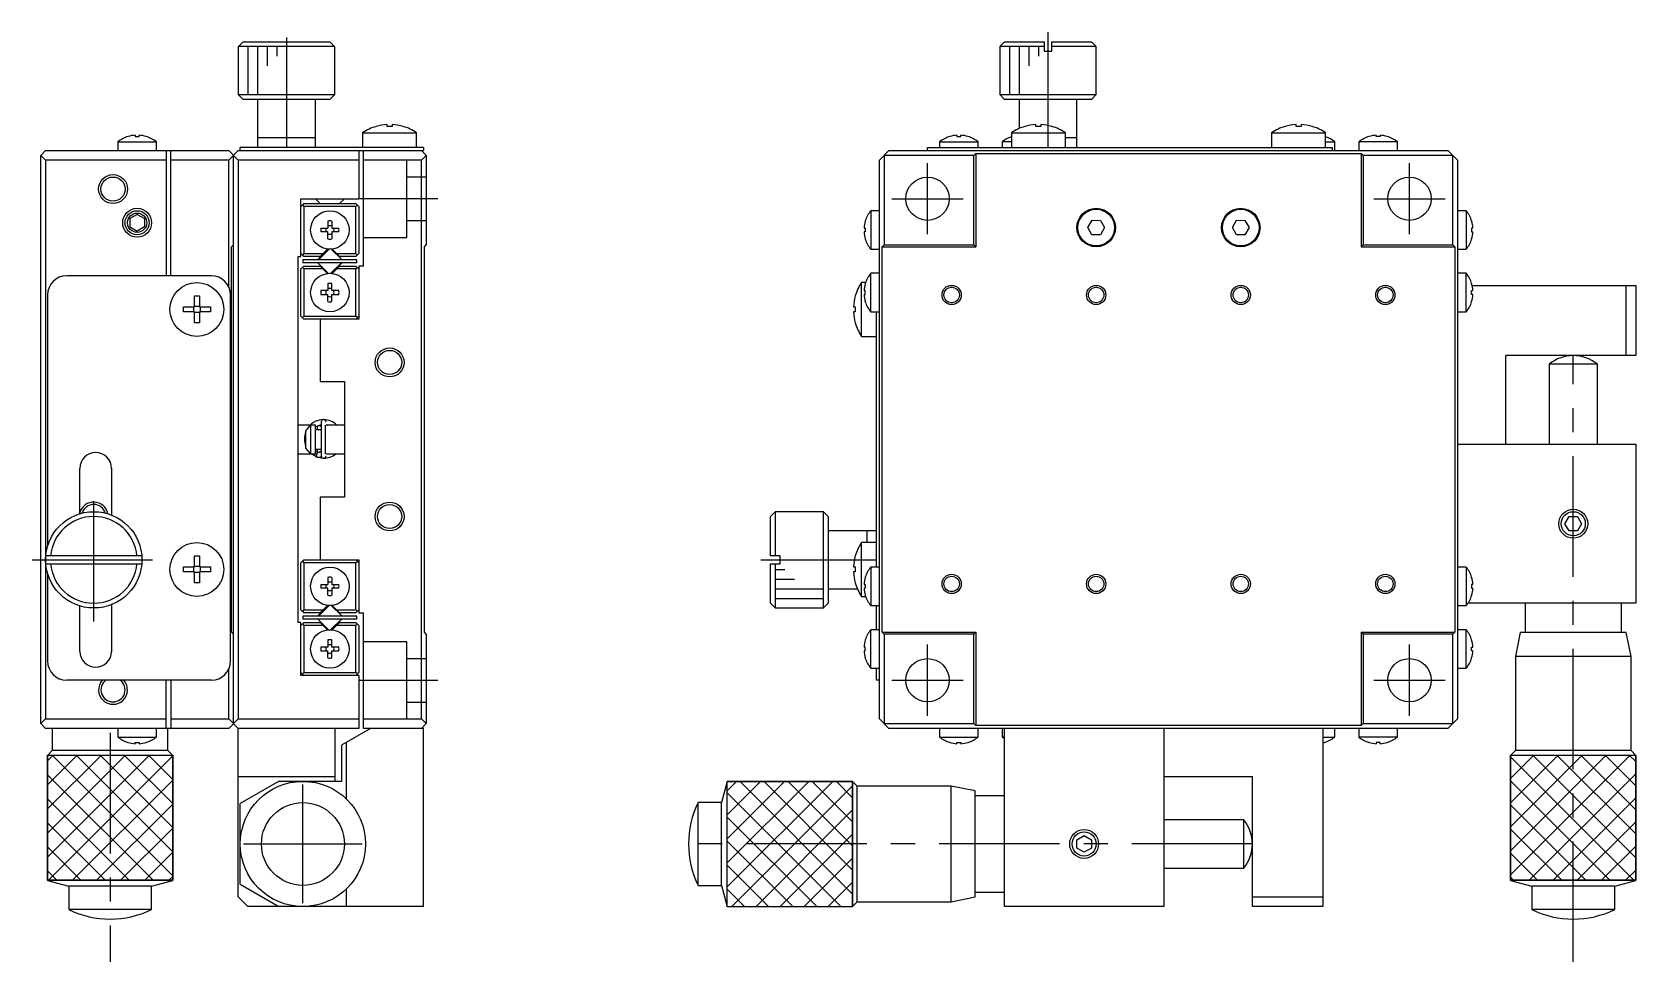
# Model space of a CAD drawing. Extents: x -22 to 381, y 14 to 269.
# Drawn here: x 214.7 to 381.1, y 108 to 204.6 of the extents above; entities that cross this region are included whole.
import ezdxf

# ---------------------------------------------------------------- set-up
doc = ezdxf.new("R2010")
doc.units = 0
doc.header["$LTSCALE"] = 10
doc.linetypes.add('CENTER', pattern=[2, 1.25, -0.25, 0.25, -0.25])
doc.linetypes.add('DASHED', pattern=[3.5, 2, -1.5])
doc.layers.get('0').update_dxf_attribs({"linetype": 'CONTINUOUS'})
doc.layers.add('CENTER', color=1, linetype='CENTER')

msp = doc.modelspace()

# ---------------------------------------------------------------- linework, layer by layer
at = {"color": 7, "linetype": 'CONTINUOUS'}
for p, q in [((236.151183, 203.092736), (236.652971, 203.592736)), ((236.151183, 202.592736), (236.151183, 203.092736)), ((246.119132, 203.092736), (236.151183, 203.092736)), ((236.652971, 203.592736), (245.617345, 203.592736)), ((245.617345, 203.592736), (246.119132, 203.092736)), ((246.119132, 203.092736), (246.119132, 202.592736)), ((315.64689, 203.592736), (315.14689, 203.092736)), ((319.74689, 203.092736), (315.14689, 203.092736)), ((315.14689, 203.092736), (315.14689, 198.092736)), ((315.64689, 203.592736), (319.74689, 203.592736)), ((319.74689, 203.592736), (319.74689, 202.592736)), ((320.54689, 203.592736), (324.64689, 203.592736)), ((320.54689, 202.592736), (320.54689, 203.592736)), ((325.14689, 203.092736), (320.54689, 203.092736)), ((325.14689, 203.092736), (324.64689, 203.592736)), ((325.14689, 198.092736), (325.14689, 203.092736)), ((236.135158, 202.592736), (236.151183, 202.592736)), ((236.135158, 202.592736), (236.135158, 198.092736)), ((246.119132, 202.592736), (246.135158, 202.592736)), ((246.135158, 198.092736), (246.135158, 202.592736)), ((319.74689, 202.592736), (320.54689, 202.592736)), ((236.135158, 198.092736), (246.135158, 198.092736)), ((236.135158, 198.092736), (236.635158, 197.592736)), ((245.635158, 197.592736), (246.135158, 198.092736)), ((315.14689, 198.092736), (315.64689, 197.592736)), ((315.14689, 198.092736), (325.14689, 198.092736)), ((324.64689, 197.592736), (325.14689, 198.092736)), ((245.635158, 197.592736), (236.635158, 197.592736)), ((238.135158, 197.592736), (238.135158, 192.592736)), ((244.135158, 192.592736), (244.135158, 197.592736)), ((324.64689, 197.592736), (315.64689, 197.592736)), ((317.14689, 197.592736), (317.14689, 194.575312)), ((323.14689, 192.592736), (323.14689, 197.592736)), ((250.436019, 194.785941), (250.43301, 194.792109)), ((251.575158, 194.785941), (251.575158, 194.979198)), ((252.095158, 194.785941), (251.575158, 194.785941)), ((252.095158, 194.979198), (252.095158, 194.785941)), ((253.237305, 194.792109), (253.234297, 194.785941)), ((317.747751, 194.785941), (317.744742, 194.792109)), ((318.88689, 194.785941), (318.88689, 194.979198)), ((319.40689, 194.785941), (318.88689, 194.785941)), ((319.40689, 194.979198), (319.40689, 194.785941)), ((320.549038, 194.792109), (320.546029, 194.785941)), ((344.747751, 194.785941), (344.744742, 194.792109)), ((345.88689, 194.785941), (345.88689, 194.979198)), ((346.40689, 194.785941), (345.88689, 194.785941)), ((346.40689, 194.979198), (346.40689, 194.785941)), ((347.549038, 194.792109), (347.546029, 194.785941)), ((223.635158, 193.190736), (227.635158, 193.190736)), ((223.635158, 193.190736), (223.635158, 192.292736)), ((224.685158, 193.748469), (224.706449, 193.748469)), ((225.435158, 193.880212), (225.435158, 193.748469)), ((225.435158, 193.748469), (225.835158, 193.748469)), ((225.835158, 193.748469), (225.835158, 193.880212)), ((226.563866, 193.748469), (226.585158, 193.748469)), ((227.635158, 192.292736), (227.635158, 193.190736)), ((244.135158, 193.592736), (238.135158, 193.592736)), ((249.035158, 194.135199), (254.635158, 194.135199)), ((249.035158, 194.135199), (249.035158, 192.592736)), ((254.635158, 192.592736), (254.635158, 194.135199)), ((308.89689, 193.190736), (308.89689, 192.592736)), ((308.89689, 193.190736), (312.89689, 193.190736)), ((309.94689, 193.748469), (309.968181, 193.748469)), ((310.69689, 193.880212), (310.69689, 193.748469)), ((310.69689, 193.748469), (311.09689, 193.748469)), ((311.09689, 193.748469), (311.09689, 193.880212)), ((311.825599, 193.748469), (311.84689, 193.748469)), ((312.89689, 192.592736), (312.89689, 193.190736)), ((316.34689, 193.190736), (315.39689, 193.190736)), ((315.39689, 193.190736), (315.39689, 192.592736)), ((316.34689, 194.135199), (321.94689, 194.135199)), ((316.34689, 194.135199), (316.34689, 192.592736)), ((321.94689, 192.592736), (321.94689, 194.135199)), ((323.14689, 193.592736), (321.94689, 193.592736)), ((343.34689, 194.135199), (348.94689, 194.135199)), ((343.34689, 194.135199), (343.34689, 192.592736)), ((348.94689, 192.592736), (348.94689, 194.135199)), ((348.94689, 193.190736), (349.89689, 193.190736)), ((349.89689, 192.292736), (349.89689, 193.190736)), ((352.39689, 193.190736), (352.39689, 192.292736)), ((356.39689, 193.190736), (352.39689, 193.190736)), ((353.468181, 193.748469), (353.44689, 193.748469)), ((354.19689, 193.748469), (354.19689, 193.880212)), ((354.59689, 193.748469), (354.19689, 193.748469)), ((354.59689, 193.880212), (354.59689, 193.748469)), ((355.34689, 193.748469), (355.325599, 193.748469)), ((356.39689, 192.292736), (356.39689, 193.190736)), ((216.135158, 192.292736), (215.635158, 191.792736)), ((215.635158, 132.792736), (215.635158, 191.792736)), ((215.635158, 191.792736), (216.135158, 191.292736)), ((216.135158, 192.292736), (235.135158, 192.292736)), ((228.635158, 192.292736), (228.635158, 179.292736)), ((229.135158, 179.292736), (229.135158, 192.292736)), ((236.135158, 192.292736), (235.135158, 191.292736)), ((235.135158, 192.292736), (236.135158, 191.292736)), ((235.635158, 132.792736), (235.635158, 191.792736)), ((236.135158, 192.292736), (255.335158, 192.292736)), ((236.335158, 192.292736), (236.335158, 192.592736)), ((255.335158, 192.592736), (236.335158, 192.592736)), ((248.635158, 192.292736), (248.635158, 187.292736)), ((249.135158, 180.292736), (249.135158, 192.292736)), ((255.135158, 192.292736), (255.635158, 191.792736)), ((255.635158, 191.792736), (255.135158, 191.292736)), ((255.335158, 192.592736), (255.335158, 192.292736)), ((255.635158, 191.792736), (255.635158, 182.492736)), ((303.64689, 192.292736), (302.64689, 191.292736)), ((312.44689, 191.792736), (303.14689, 191.792736)), ((303.14689, 191.792736), (303.14689, 182.492736)), ((303.64689, 192.292736), (361.64689, 192.292736)), ((307.64689, 192.292736), (307.64689, 192.592736)), ((307.64689, 192.592736), (349.64689, 192.592736)), ((312.44689, 191.792736), (312.64689, 191.992736)), ((312.44689, 182.492736), (312.44689, 191.792736)), ((312.64689, 191.992736), (352.64689, 191.992736)), ((312.64689, 191.992736), (312.64689, 182.292736)), ((349.64689, 192.592736), (349.64689, 192.292736)), ((352.64689, 191.992736), (352.84689, 191.792736)), ((352.64689, 191.992736), (352.64689, 182.292736)), ((352.84689, 191.792736), (352.84689, 182.492736)), ((362.14689, 191.792736), (352.84689, 191.792736)), ((362.64689, 191.292736), (361.64689, 192.292736)), ((362.14689, 182.492736), (362.14689, 191.792736)), ((228.635158, 191.292736), (216.135158, 191.292736)), ((216.135158, 191.292736), (216.135158, 133.292736)), ((235.135158, 191.292736), (229.135158, 191.292736)), ((235.135158, 178.164516), (235.135158, 191.292736)), ((236.135158, 191.292736), (236.135158, 133.292736)), ((248.635158, 191.292736), (236.135158, 191.292736)), ((255.135158, 191.292736), (249.135158, 191.292736)), ((255.135158, 133.292736), (255.135158, 191.292736)), ((302.64689, 133.292736), (302.64689, 191.292736)), ((362.64689, 191.292736), (362.64689, 133.292736)), ((242.635158, 187.292736), (248.635158, 187.292736)), ((242.635158, 181.292736), (242.635158, 187.292736)), ((242.935158, 186.792736), (242.635158, 186.492736)), ((242.785158, 186.642736), (242.935158, 186.492736)), ((242.935158, 186.792736), (248.335158, 186.792736)), ((242.935158, 186.492736), (242.935158, 181.592736)), ((248.335158, 186.492736), (242.935158, 186.492736)), ((244.135158, 187.292736), (244.635158, 186.792736)), ((246.635158, 186.792736), (247.135158, 187.292736)), ((248.635158, 186.492736), (248.335158, 186.792736)), ((248.335158, 186.492736), (248.485158, 186.642736)), ((248.335158, 181.592736), (248.335158, 186.492736)), ((248.635158, 186.492736), (248.635158, 181.592736)), ((225.635158, 185.658762), (224.885158, 185.225749)), ((224.885158, 185.225749), (224.885158, 184.359724)), ((225.635158, 185.658762), (226.385158, 185.225749)), ((226.385158, 185.225749), (226.385158, 184.359724)), ((245.435158, 184.971445), (245.435158, 184.242736)), ((245.835158, 184.971445), (245.835158, 184.242736)), ((301.191158, 184.992736), (301.191158, 184.971445)), ((302.64689, 186.042736), (301.748891, 186.042736)), ((301.748891, 186.042736), (301.748891, 182.042736)), ((324.280877, 184.297331), (324.717863, 185.045023)), ((324.717863, 185.045023), (325.583876, 185.040428)), ((325.583876, 185.040428), (326.012903, 184.288141)), ((339.280877, 184.297331), (339.717863, 185.045023)), ((339.717863, 185.045023), (340.583876, 185.040428)), ((340.583876, 185.040428), (341.012903, 184.288141)), ((363.544889, 186.042736), (362.64689, 186.042736)), ((363.544889, 186.042736), (363.544889, 182.042736)), ((364.102622, 184.992736), (364.102622, 184.971445)), ((224.885158, 184.359724), (225.635158, 183.926711)), ((226.385158, 184.359724), (225.635158, 183.926711)), ((244.706449, 184.242736), (245.435158, 184.242736)), ((245.435158, 183.842736), (244.706449, 183.842736)), ((245.435158, 183.114028), (245.435158, 183.842736)), ((245.835158, 184.242736), (246.563866, 184.242736)), ((246.563866, 183.842736), (245.835158, 183.842736)), ((245.835158, 183.842736), (245.835158, 183.114028)), ((301.059414, 184.242736), (301.191158, 184.242736)), ((301.191158, 183.842736), (301.059414, 183.842736)), ((301.191158, 184.242736), (301.191158, 183.842736)), ((301.191158, 183.114028), (301.191158, 183.092736)), ((324.709904, 183.545045), (324.280877, 184.297331)), ((325.575917, 183.540449), (324.709904, 183.545045)), ((326.012903, 184.288141), (325.575917, 183.540449)), ((339.709904, 183.545045), (339.280877, 184.297331)), ((340.575917, 183.540449), (339.709904, 183.545045)), ((341.012903, 184.288141), (340.575917, 183.540449)), ((364.234365, 184.242736), (364.102622, 184.242736)), ((364.102622, 184.242736), (364.102622, 183.842736)), ((364.102622, 183.842736), (364.234365, 183.842736)), ((364.102622, 183.114028), (364.102622, 183.092736)), ((235.435158, 182.292736), (235.635158, 182.492736)), ((235.435158, 142.292736), (235.435158, 182.292736)), ((242.635158, 181.592736), (242.935158, 181.292736)), ((242.935158, 181.592736), (242.785158, 181.442736)), ((242.935158, 181.592736), (244.932556, 181.592736)), ((245.458381, 182.030173), (244.397721, 180.969513)), ((244.441655, 180.942736), (245.529092, 182.030173)), ((244.632556, 181.292736), (245.396809, 182.05699)), ((246.872595, 180.969513), (245.811934, 182.030173)), ((245.873506, 182.05699), (246.63776, 181.292736)), ((246.33776, 181.592736), (248.335158, 181.592736)), ((248.485158, 181.442736), (248.335158, 181.592736)), ((248.335158, 181.292736), (248.635158, 181.592736)), ((255.435158, 182.292736), (255.635158, 182.492736)), ((255.435158, 142.292736), (255.435158, 182.292736)), ((301.748891, 182.042736), (302.64689, 182.042736)), ((302.94689, 182.292736), (303.14689, 182.492736)), ((302.94689, 142.292736), (302.94689, 182.292736)), ((302.94689, 182.292736), (312.64689, 182.292736)), ((303.14689, 182.492736), (312.44689, 182.492736)), ((312.64689, 182.292736), (312.44689, 182.492736)), ((352.64689, 182.292736), (352.84689, 182.492736)), ((352.64689, 182.292736), (362.34689, 182.292736)), ((352.84689, 182.492736), (362.14689, 182.492736)), ((362.14689, 182.492736), (362.34689, 182.292736)), ((362.34689, 182.292736), (362.34689, 142.292736)), ((362.64689, 182.042736), (363.544889, 182.042736)), ((242.335158, 181.292736), (242.635158, 181.292736)), ((242.335158, 143.292736), (242.335158, 181.292736)), ((242.635158, 179.992736), (242.935158, 180.292736)), ((242.635158, 175.092736), (242.635158, 179.992736)), ((242.785158, 180.142736), (242.935158, 179.992736)), ((242.835158, 180.942736), (242.835158, 180.642736)), ((248.435158, 180.942736), (242.835158, 180.942736)), ((248.435158, 180.642736), (242.835158, 180.642736)), ((244.632556, 181.292736), (242.935158, 181.292736)), ((242.935158, 180.292736), (244.632556, 180.292736)), ((242.935158, 179.992736), (242.935158, 175.092736)), ((244.932556, 179.992736), (242.935158, 179.992736)), ((244.397721, 180.61596), (245.458381, 179.5553)), ((245.396809, 179.528483), (244.632556, 180.292736)), ((246.828661, 180.642737), (245.741224, 179.5553)), ((245.811934, 179.5553), (246.872595, 180.61596)), ((246.63776, 180.292736), (245.873506, 179.528483)), ((248.335158, 179.992736), (246.33776, 179.992736)), ((248.335158, 181.292736), (246.63776, 181.292736)), ((246.63776, 180.292736), (248.335158, 180.292736)), ((248.335158, 180.292736), (248.635158, 179.992736)), ((248.335158, 179.992736), (248.485158, 180.142736)), ((248.335158, 175.092736), (248.335158, 179.992736)), ((248.435158, 180.642736), (248.435158, 180.942736)), ((248.635158, 180.292736), (248.635158, 174.792736)), ((249.135158, 180.292736), (248.635158, 180.292736)), ((233.335158, 179.292736), (218.335158, 179.292736)), ((245.435158, 178.471445), (245.435158, 177.742736)), ((245.835158, 177.742736), (245.835158, 178.471445)), ((300.804427, 172.992736), (300.804427, 178.592736)), ((301.22406, 178.592736), (300.804427, 178.592736)), ((301.191158, 178.471445), (301.191158, 178.492736)), ((302.64689, 179.542736), (301.748891, 179.542736)), ((301.748891, 175.542736), (301.748891, 179.542736)), ((363.544889, 179.542736), (362.64689, 179.542736)), ((363.544889, 175.542736), (363.544889, 179.542736)), ((364.102622, 178.471445), (364.102622, 178.492736)), ((364.151322, 178.292736), (381.14689, 178.292736)), ((380.14689, 170.992736), (380.14689, 178.292736)), ((381.14689, 178.292736), (381.14689, 170.992736)), ((216.335158, 177.292736), (216.335158, 151.192736)), ((231.575158, 177.191876), (232.095158, 177.191876)), ((231.575158, 176.052736), (231.575158, 177.191876)), ((232.095158, 177.191876), (232.095158, 176.052736)), ((235.335158, 139.292736), (235.335158, 177.292736)), ((245.435158, 177.742736), (244.706449, 177.742736)), ((244.706449, 177.342736), (245.435158, 177.342736)), ((245.435158, 176.614028), (245.435158, 177.342736)), ((246.563866, 177.742736), (245.835158, 177.742736)), ((245.835158, 176.614028), (245.835158, 177.342736)), ((245.835158, 177.342736), (246.563866, 177.342736)), ((300.147517, 177.194884), (300.153685, 177.191876)), ((301.191158, 177.742736), (301.059414, 177.742736)), ((301.059414, 177.342736), (301.191158, 177.342736)), ((301.191158, 177.342736), (301.191158, 177.742736)), ((301.191158, 176.592736), (301.191158, 176.614028)), ((364.102622, 177.742736), (364.234365, 177.742736)), ((364.102622, 177.342736), (364.102622, 177.742736)), ((364.234365, 177.342736), (364.102622, 177.342736)), ((364.102622, 176.592736), (364.102622, 176.614028)), ((230.436019, 175.532736), (230.436019, 176.052736)), ((230.436019, 176.052736), (231.575158, 176.052736)), ((231.575158, 175.532736), (230.436019, 175.532736)), ((231.505716, 175.532736), (231.505716, 176.052736)), ((231.575158, 176.122178), (232.095158, 176.122178)), ((231.575158, 174.393597), (231.575158, 175.532736)), ((232.095158, 175.463295), (231.575158, 175.463295)), ((232.095158, 176.052736), (233.234297, 176.052736)), ((232.095158, 175.532736), (232.095158, 174.393597)), ((233.234297, 175.532736), (232.095158, 175.532736)), ((232.164599, 176.052736), (232.164599, 175.532736)), ((233.234297, 176.052736), (233.234297, 175.532736)), ((242.935158, 174.792736), (242.635158, 175.092736)), ((242.935158, 175.092736), (242.785158, 174.942736)), ((242.935158, 175.092736), (248.335158, 175.092736)), ((248.635158, 174.792736), (242.935158, 174.792736)), ((244.635158, 174.792736), (244.635158, 168.292736)), ((248.485158, 174.942736), (248.335158, 175.092736)), ((248.635158, 175.092736), (248.335158, 174.792736)), ((299.960428, 176.052736), (300.153685, 176.052736)), ((300.153685, 175.532736), (299.960428, 175.532736)), ((300.153685, 176.052736), (300.153685, 175.532736)), ((301.748891, 175.542736), (302.64689, 175.542736)), ((302.34689, 149.042736), (302.34689, 175.542736)), ((362.64689, 175.542736), (363.544889, 175.542736)), ((232.095158, 174.393597), (231.575158, 174.393597)), ((300.153685, 174.393597), (300.147517, 174.390589)), ((300.804427, 172.992736), (302.34689, 172.992736)), ((367.64689, 161.792736), (367.64689, 170.992736)), ((381.14689, 170.992736), (367.64689, 170.992736)), ((377.146886, 170.115227), (372.146894, 170.115227)), ((372.146894, 170.115227), (372.146894, 161.792736)), ((377.146886, 161.792736), (377.146886, 170.115227)), ((244.635158, 168.292736), (247.135158, 168.292736)), ((247.135158, 168.292736), (247.135158, 156.292736)), ((243.600669, 163.792736), (242.335158, 163.792736)), ((243.135158, 163.209252), (243.635158, 163.73842)), ((243.135158, 161.376221), (243.135158, 163.209252)), ((244.135158, 163.792736), (243.635158, 163.792736)), ((243.635158, 163.792736), (243.635158, 160.792736)), ((244.135125, 163.588577), (244.732774, 163.829816)), ((244.135158, 160.792736), (244.135158, 163.792736)), ((244.732783, 163.292736), (244.135158, 163.292736)), ((244.254883, 164.210686), (244.195076, 164.188065)), ((244.335158, 163.292736), (244.335158, 163.703818)), ((244.391932, 163.728448), (244.403812, 163.73317)), ((244.403812, 163.73317), (244.415546, 163.737142)), ((244.415546, 163.737142), (244.427478, 163.740511)), ((244.427478, 163.740511), (244.439576, 163.743265)), ((244.439576, 163.743265), (244.451807, 163.745396)), ((244.451807, 163.745396), (244.464138, 163.746895)), ((244.464138, 163.746895), (244.476536, 163.747757)), ((244.476536, 163.747757), (244.488966, 163.747978)), ((244.488966, 163.747978), (244.501394, 163.747559)), ((244.501394, 163.747559), (244.513786, 163.746499)), ((244.513786, 163.746499), (244.526106, 163.744802)), ((244.526106, 163.744802), (244.538321, 163.742474)), ((244.538321, 163.742474), (244.550398, 163.739521)), ((244.550398, 163.739521), (244.562303, 163.735953)), ((244.562303, 163.735953), (244.574005, 163.731783)), ((244.574005, 163.731783), (244.585472, 163.727022)), ((244.585472, 163.727022), (244.596675, 163.721686)), ((244.596675, 163.721686), (244.607585, 163.715792)), ((244.607585, 163.715792), (244.618175, 163.709358)), ((244.618175, 163.709358), (244.628419, 163.702402)), ((244.628419, 163.702402), (244.638291, 163.694946)), ((244.638291, 163.694946), (244.64777, 163.687011)), ((244.64777, 163.687011), (244.656832, 163.678619)), ((244.656832, 163.678619), (244.665458, 163.669793)), ((244.665458, 163.669793), (244.673629, 163.660559)), ((244.673629, 163.660559), (244.681327, 163.650939)), ((244.681327, 163.650939), (244.688536, 163.64096)), ((244.688536, 163.64096), (244.69524, 163.630647)), ((244.69524, 163.630647), (244.701427, 163.620026)), ((244.701427, 163.620026), (244.707085, 163.609123)), ((244.707085, 163.609123), (244.712201, 163.597965)), ((244.712201, 163.597965), (244.716767, 163.586579)), ((244.716767, 163.586579), (244.720774, 163.574992)), ((244.720774, 163.574992), (244.724214, 163.563231)), ((244.724214, 163.563231), (244.727081, 163.551323)), ((244.727081, 163.551323), (244.72937, 163.539296)), ((244.72937, 163.539296), (244.731077, 163.527177)), ((244.731077, 163.527177), (244.732199, 163.514995)), ((244.732199, 163.514995), (244.732734, 163.502775)), ((244.732734, 163.502775), (244.732783, 163.497872)), ((244.732783, 164.099719), (244.732783, 160.599719)), ((245.135158, 163.792736), (245.135158, 160.792736)), ((247.135158, 163.792736), (245.232783, 163.792736)), ((245.232799, 163.829543), (245.394317, 163.793116)), ((362.64689, 161.792736), (381.14689, 161.792736)), ((381.14689, 161.792736), (381.14689, 145.292736)), ((242.335158, 160.792736), (244.135158, 160.792736)), ((243.635158, 160.847053), (243.135158, 161.376221)), ((243.729998, 160.792493), (244.19536, 160.512461)), ((244.113783, 160.549621), (244.19273, 160.51361)), ((244.391648, 160.969901), (244.134871, 161.11146)), ((244.135158, 161.292736), (244.732783, 161.292736)), ((244.186236, 160.51632), (244.273925, 160.799511)), ((244.191105, 160.527709), (244.191061, 160.521357)), ((244.191061, 160.521357), (244.191712, 160.516497)), ((244.191844, 160.535508), (244.191105, 160.527709)), ((244.191712, 160.516497), (244.193053, 160.513161)), ((244.193273, 160.544703), (244.191844, 160.535508)), ((244.193053, 160.513161), (244.195076, 160.511373)), ((244.195382, 160.555231), (244.193273, 160.544703)), ((244.195076, 160.511373), (244.227657, 160.49832)), ((244.198156, 160.56702), (244.195382, 160.555231)), ((244.201577, 160.579991), (244.198156, 160.56702)), ((244.205622, 160.594055), (244.201577, 160.579991)), ((244.210263, 160.609117), (244.205622, 160.594055)), ((244.215469, 160.625076), (244.210263, 160.609117)), ((244.221204, 160.641822), (244.215469, 160.625076)), ((244.227429, 160.659242), (244.221204, 160.641822)), ((244.234103, 160.677218), (244.227429, 160.659242)), ((244.227657, 160.49832), (244.262675, 160.48623)), ((244.24118, 160.695627), (244.234103, 160.677218)), ((244.248612, 160.714346), (244.24118, 160.695627)), ((244.256348, 160.733247), (244.248612, 160.714346)), ((244.250779, 160.489759), (244.953244, 160.351233)), ((244.264336, 160.752202), (244.256348, 160.733247)), ((244.262675, 160.48623), (244.298243, 160.475905)), ((244.272523, 160.771082), (244.264336, 160.752202)), ((244.280851, 160.789759), (244.272523, 160.771082)), ((244.273925, 160.799511), (244.38255, 160.973835)), ((244.289266, 160.808107), (244.280851, 160.789759)), ((244.297709, 160.826), (244.289266, 160.808107)), ((244.306124, 160.843318), (244.297709, 160.826)), ((244.298243, 160.475905), (244.334272, 160.46737)), ((244.314453, 160.859944), (244.306124, 160.843318)), ((244.32264, 160.875763), (244.314453, 160.859944)), ((244.330629, 160.89067), (244.32264, 160.875763)), ((244.338366, 160.904562), (244.330629, 160.89067)), ((244.334272, 160.46737), (244.370675, 160.460646)), ((244.335158, 160.995612), (244.335158, 161.292736)), ((244.345799, 160.917346), (244.338366, 160.904562)), ((244.352878, 160.928935), (244.345799, 160.917346)), ((244.359553, 160.93925), (244.352878, 160.928935)), ((244.365781, 160.948222), (244.359553, 160.93925)), ((244.371518, 160.955788), (244.365781, 160.948222)), ((244.370675, 160.460646), (244.407361, 160.455749)), ((244.376726, 160.961899), (244.371518, 160.955788)), ((244.381369, 160.966513), (244.376726, 160.961899)), ((244.385416, 160.969598), (244.381369, 160.966513)), ((244.390394, 160.971315), (244.385416, 160.969598)), ((244.39856, 160.968266), (244.391932, 160.970989)), ((244.410236, 160.96401), (244.39856, 160.968266)), ((244.407361, 160.455749), (244.444241, 160.452689)), ((244.42212, 160.960358), (244.410236, 160.96401)), ((244.434178, 160.95732), (244.42212, 160.960358)), ((244.446378, 160.954907), (244.434178, 160.95732)), ((244.444241, 160.452689), (244.481224, 160.451474)), ((244.458687, 160.953126), (244.446378, 160.954907)), ((244.471069, 160.951982), (244.458687, 160.953126)), ((244.483491, 160.951478), (244.471069, 160.951982)), ((244.481224, 160.451474), (244.518221, 160.452107)), ((244.495919, 160.951615), (244.483491, 160.951478)), ((244.508318, 160.952391), (244.495919, 160.951615)), ((244.520653, 160.953804), (244.508318, 160.952391)), ((244.518221, 160.452107), (244.555141, 160.454586)), ((244.532892, 160.955848), (244.520653, 160.953804)), ((244.545001, 160.958516), (244.532892, 160.955848)), ((244.556948, 160.961797), (244.545001, 160.958516)), ((244.555141, 160.454586), (244.591894, 160.458905)), ((244.568702, 160.965681), (244.556948, 160.961797)), ((244.580233, 160.970155), (244.568702, 160.965681)), ((244.591512, 160.975205), (244.580233, 160.970155)), ((244.602509, 160.980814), (244.591512, 160.975205)), ((244.591894, 160.458905), (244.62839, 160.465053)), ((244.6132, 160.986966), (244.602509, 160.980814)), ((244.623559, 160.993641), (244.6132, 160.986966)), ((244.63356, 161.000821), (244.623559, 160.993641)), ((244.62839, 160.465053), (244.664539, 160.473015)), ((244.643182, 161.008485), (244.63356, 161.000821)), ((244.652403, 161.016612), (244.643182, 161.008485)), ((244.661202, 161.02518), (244.652403, 161.016612)), ((244.669561, 161.034166), (244.661202, 161.02518)), ((244.664539, 160.473015), (244.700254, 160.482773)), ((244.677461, 161.043546), (244.669561, 161.034166)), ((244.684887, 161.053297), (244.677461, 161.043546)), ((244.691822, 161.063395), (244.684887, 161.053297)), ((244.698253, 161.073814), (244.691822, 161.063395)), ((244.704167, 161.084529), (244.698253, 161.073814)), ((244.700254, 160.482773), (244.735447, 160.494303)), ((244.709551, 161.095515), (244.704167, 161.084529)), ((244.714396, 161.106745), (244.709551, 161.095515)), ((244.718691, 161.118195), (244.714396, 161.106745)), ((244.722427, 161.129836), (244.718691, 161.118195)), ((244.725598, 161.141643), (244.722427, 161.129836)), ((244.728197, 161.153588), (244.725598, 161.141643)), ((244.730219, 161.165645), (244.728197, 161.153588)), ((244.731659, 161.177786), (244.730219, 161.165645)), ((244.732514, 161.189983), (244.731659, 161.177786)), ((244.732783, 161.201566), (244.732514, 161.189983)), ((244.735447, 160.494303), (244.753214, 160.500874)), ((245.232783, 160.792736), (247.135158, 160.792736)), ((219.685158, 154.57787), (219.685158, 159.292736)), ((222.985158, 159.292736), (222.985158, 154.437895)), ((244.635158, 156.292736), (244.635158, 149.792736)), ((247.135158, 156.292736), (244.635158, 156.292736)), ((291.84689, 154.792736), (291.34689, 154.292736)), ((291.84689, 154.792736), (291.84689, 150.192736)), ((296.84689, 154.792736), (291.84689, 154.792736)), ((297.34689, 154.292736), (296.84689, 154.792736)), ((296.84689, 144.792736), (296.84689, 154.792736)), ((291.34689, 150.192736), (291.34689, 154.292736)), ((297.34689, 154.292736), (297.34689, 145.292736)), ((373.780865, 153.542736), (374.213877, 154.292736)), ((374.213877, 152.792736), (373.780865, 153.542736)), ((374.213877, 154.292736), (375.079903, 154.292736)), ((375.079903, 154.292736), (375.512915, 153.542736)), ((375.512915, 153.542736), (375.079903, 152.792736)), ((302.34689, 152.792736), (297.34689, 152.792736)), ((300.804427, 145.992736), (300.804427, 151.592736)), ((302.34689, 151.592736), (300.804427, 151.592736)), ((301.34689, 152.792736), (301.34689, 151.592736)), ((375.079903, 152.792736), (374.213877, 152.792736)), ((226.119132, 150.192736), (216.151183, 150.192736)), ((231.575158, 150.191876), (232.095158, 150.191876)), ((231.575158, 149.052736), (231.575158, 150.191876)), ((232.095158, 150.191876), (232.095158, 149.052736)), ((242.635158, 149.492736), (242.935158, 149.792736)), ((242.935158, 149.792736), (248.635158, 149.792736)), ((248.635158, 149.492736), (248.335158, 149.792736)), ((248.635158, 149.792736), (248.635158, 144.292736)), ((292.34689, 150.192736), (291.34689, 150.192736)), ((292.34689, 149.392736), (292.34689, 150.192736)), ((300.147517, 150.194884), (300.153685, 150.191876)), ((216.151183, 149.392736), (226.119132, 149.392736)), ((216.335158, 148.392736), (216.335158, 139.292736)), ((230.436019, 148.532736), (230.436019, 149.052736)), ((230.436019, 149.052736), (231.575158, 149.052736)), ((231.575158, 148.532736), (230.436019, 148.532736)), ((231.505716, 148.532736), (231.505716, 149.052736)), ((231.575158, 149.122178), (232.095158, 149.122178)), ((231.575158, 147.393597), (231.575158, 148.532736)), ((232.095158, 148.463295), (231.575158, 148.463295)), ((232.095158, 149.052736), (233.234297, 149.052736)), ((232.095158, 148.532736), (232.095158, 147.393597)), ((233.234297, 148.532736), (232.095158, 148.532736)), ((232.164599, 149.052736), (232.164599, 148.532736)), ((233.234297, 149.052736), (233.234297, 148.532736)), ((242.635158, 144.592736), (242.635158, 149.492736)), ((242.785158, 149.642736), (242.935158, 149.492736)), ((242.935158, 149.492736), (242.935158, 144.592736)), ((248.335158, 149.492736), (242.935158, 149.492736)), ((248.335158, 149.492736), (248.485158, 149.642736)), ((248.335158, 144.592736), (248.335158, 149.492736)), ((291.34689, 145.292736), (291.34689, 149.392736)), ((291.34689, 149.392736), (292.34689, 149.392736)), ((291.84689, 149.392736), (291.84689, 144.792736)), ((299.960428, 149.052736), (300.153685, 149.052736)), ((300.153685, 148.532736), (299.960428, 148.532736)), ((300.153685, 149.052736), (300.153685, 148.532736)), ((302.64689, 149.042736), (301.748891, 149.042736)), ((301.748891, 149.042736), (301.748891, 145.042736)), ((363.544889, 149.042736), (362.64689, 149.042736)), ((363.544889, 149.042736), (363.544889, 145.042736)), ((232.095158, 147.393597), (231.575158, 147.393597)), ((244.706449, 147.242736), (245.435158, 147.242736)), ((245.435158, 146.842736), (244.706449, 146.842736)), ((245.435158, 147.971445), (245.435158, 147.242736)), ((245.435158, 146.114028), (245.435158, 146.842736)), ((245.835158, 147.971445), (245.835158, 147.242736)), ((245.835158, 147.242736), (246.563866, 147.242736)), ((246.563866, 146.842736), (245.835158, 146.842736)), ((245.835158, 146.842736), (245.835158, 146.114028)), ((297.34689, 146.792736), (300.364314, 146.792736)), ((300.153685, 147.393597), (300.147517, 147.390589)), ((301.059414, 147.242736), (301.191158, 147.242736)), ((301.191158, 146.842736), (301.059414, 146.842736)), ((301.191158, 147.992736), (301.191158, 147.971445)), ((301.191158, 147.242736), (301.191158, 146.842736)), ((364.102622, 147.992736), (364.102622, 147.971445)), ((364.234365, 147.242736), (364.102622, 147.242736)), ((364.102622, 147.242736), (364.102622, 146.842736)), ((364.102622, 146.842736), (364.234365, 146.842736)), ((219.685158, 140.292736), (219.685158, 145.007603)), ((222.985158, 145.147578), (222.985158, 140.292736)), ((245.458381, 145.030173), (244.397721, 143.969513)), ((244.441654, 143.942737), (245.529092, 145.030173)), ((244.632556, 144.292736), (245.396809, 145.05699)), ((246.872595, 143.969513), (245.811934, 145.030173)), ((245.873506, 145.05699), (246.63776, 144.292736)), ((291.34689, 145.292736), (291.84689, 144.792736)), ((291.84689, 144.792736), (296.84689, 144.792736)), ((296.84689, 144.792736), (297.34689, 145.292736)), ((300.804427, 145.992736), (301.22406, 145.992736)), ((301.191158, 146.114028), (301.191158, 146.092736)), ((301.748891, 145.042736), (302.64689, 145.042736)), ((302.34689, 142.542736), (302.34689, 145.042736)), ((362.64689, 145.042736), (363.544889, 145.042736)), ((381.14689, 145.292736), (363.725976, 145.292736)), ((364.102622, 146.114028), (364.102622, 146.092736)), ((369.64689, 145.292736), (369.64689, 142.242736)), ((379.64689, 142.242736), (379.64689, 145.292736)), ((242.635158, 143.292736), (242.335158, 143.292736)), ((242.935158, 144.292736), (242.635158, 144.592736)), ((242.635158, 137.792736), (242.635158, 143.292736)), ((242.935158, 143.292736), (242.635158, 142.992736)), ((242.935158, 144.592736), (242.785158, 144.442736)), ((242.785158, 143.142736), (242.935158, 142.992736)), ((248.435158, 143.942736), (242.835158, 143.942736)), ((242.835158, 143.942736), (242.835158, 143.642736)), ((248.435158, 143.642736), (242.835158, 143.642736)), ((242.935158, 144.592736), (244.932556, 144.592736)), ((244.632556, 144.292736), (242.935158, 144.292736)), ((242.935158, 143.292736), (244.632556, 143.292736)), ((244.397721, 143.61596), (245.458381, 142.5553)), ((245.396809, 142.528483), (244.632556, 143.292736)), ((246.828661, 143.642736), (245.741224, 142.5553)), ((245.811934, 142.5553), (246.872595, 143.61596)), ((246.63776, 143.292736), (245.873506, 142.528483)), ((246.33776, 144.592736), (248.335158, 144.592736)), ((248.335158, 144.292736), (246.63776, 144.292736)), ((246.63776, 143.292736), (248.335158, 143.292736)), ((248.485158, 144.442736), (248.335158, 144.592736)), ((248.335158, 144.292736), (248.635158, 144.592736)), ((248.335158, 143.292736), (248.635158, 142.992736)), ((248.335158, 142.992736), (248.485158, 143.142736)), ((248.435158, 143.642736), (248.435158, 143.942736)), ((248.635158, 144.292736), (249.135158, 144.292736)), ((249.135158, 132.292736), (249.135158, 144.292736)), ((235.635158, 142.092736), (235.435158, 142.292736)), ((242.935158, 142.992736), (242.935158, 138.092736)), ((244.932556, 142.992736), (242.935158, 142.992736)), ((245.435158, 141.471445), (245.435158, 140.742736)), ((245.835158, 140.742736), (245.835158, 141.471445)), ((248.335158, 142.992736), (246.33776, 142.992736)), ((248.335158, 138.092736), (248.335158, 142.992736)), ((248.635158, 142.992736), (248.635158, 138.092736)), ((255.635158, 142.092736), (255.435158, 142.292736)), ((255.635158, 142.092736), (255.635158, 132.792736)), ((301.191158, 141.471445), (301.191158, 141.492736)), ((302.64689, 142.542736), (301.748891, 142.542736)), ((301.748891, 138.542736), (301.748891, 142.542736)), ((303.14689, 142.092736), (302.94689, 142.292736)), ((302.94689, 142.292736), (312.64689, 142.292736)), ((303.14689, 142.092736), (303.14689, 132.792736)), ((312.44689, 142.092736), (303.14689, 142.092736)), ((312.44689, 142.092736), (312.64689, 142.292736)), ((312.44689, 132.792736), (312.44689, 142.092736)), ((312.64689, 142.292736), (312.64689, 132.592736)), ((352.64689, 142.292736), (362.34689, 142.292736)), ((352.64689, 142.292736), (352.64689, 132.592736)), ((352.84689, 142.092736), (352.64689, 142.292736)), ((362.14689, 142.092736), (352.84689, 142.092736)), ((352.84689, 142.092736), (352.84689, 132.792736)), ((362.34689, 142.292736), (362.14689, 142.092736)), ((362.14689, 132.792736), (362.14689, 142.092736)), ((363.544889, 142.542736), (362.64689, 142.542736)), ((363.544889, 138.542736), (363.544889, 142.542736)), ((364.102622, 141.471445), (364.102622, 141.492736)), ((369.146893, 142.242736), (368.646894, 139.742737)), ((380.146887, 142.242736), (369.146893, 142.242736)), ((380.646886, 139.742737), (380.146887, 142.242736)), ((245.435158, 140.742736), (244.706449, 140.742736)), ((244.706449, 140.342736), (245.435158, 140.342736)), ((245.435158, 139.614028), (245.435158, 140.342736)), ((246.563866, 140.742736), (245.835158, 140.742736)), ((245.835158, 139.614028), (245.835158, 140.342736)), ((245.835158, 140.342736), (246.563866, 140.342736)), ((301.191158, 140.742736), (301.059414, 140.742736)), ((301.059414, 140.342736), (301.191158, 140.342736)), ((301.191158, 140.342736), (301.191158, 140.742736)), ((364.102622, 140.742736), (364.234365, 140.742736)), ((364.102622, 140.342736), (364.102622, 140.742736)), ((364.234365, 140.342736), (364.102622, 140.342736)), ((235.135158, 133.292736), (235.135158, 138.420957)), ((301.191158, 139.592736), (301.191158, 139.614028)), ((301.748891, 138.542736), (302.64689, 138.542736)), ((302.34689, 137.292736), (302.34689, 138.542736)), ((362.64689, 138.542736), (363.544889, 138.542736)), ((364.102622, 139.592736), (364.102622, 139.614028)), ((380.646886, 139.742737), (368.646894, 139.742737)), ((368.646894, 139.742737), (368.646894, 129.992732)), ((380.646886, 129.992732), (380.646886, 139.742737)), ((233.335158, 137.292736), (218.335158, 137.292736)), ((228.635158, 132.292736), (228.635158, 137.292736)), ((229.135158, 137.292736), (229.135158, 132.292736)), ((242.635158, 138.092736), (242.935158, 137.792736)), ((248.635158, 137.792736), (242.635158, 137.792736)), ((242.935158, 138.092736), (242.785158, 137.942736)), ((242.935158, 138.092736), (248.335158, 138.092736)), ((248.485158, 137.942736), (248.335158, 138.092736)), ((248.335158, 137.792736), (248.635158, 138.092736)), ((248.635158, 137.792736), (248.635158, 132.292736)), ((302.64689, 137.292736), (302.34689, 137.292736)), ((216.135158, 133.292736), (215.635158, 132.792736)), ((216.135158, 133.292736), (228.635158, 133.292736)), ((229.135158, 133.292736), (235.135158, 133.292736)), ((235.135158, 133.292736), (236.135158, 132.292736)), ((236.135158, 133.292736), (235.135158, 132.292736)), ((236.135158, 133.292736), (248.635158, 133.292736)), ((249.135158, 133.292736), (255.135158, 133.292736)), ((255.135158, 133.292736), (255.635158, 132.792736)), ((302.64689, 133.292736), (303.64689, 132.292736)), ((361.64689, 132.292736), (362.64689, 133.292736)), ((215.635158, 132.792736), (216.135158, 132.292736)), ((235.135158, 132.292736), (216.135158, 132.292736)), ((216.835162, 132.292736), (216.835162, 129.992732)), ((223.635158, 132.292736), (223.635158, 131.394737)), ((227.635158, 131.394737), (227.635158, 132.292736)), ((228.835154, 129.992732), (228.835154, 132.292736)), ((248.635158, 132.292736), (236.135158, 132.292736)), ((236.135158, 114.792736), (236.135158, 132.292736)), ((246.135158, 132.292736), (246.135158, 126.792736)), ((249.835158, 132.292736), (246.835158, 130.560686)), ((255.335158, 132.292736), (249.135158, 132.292736)), ((255.635158, 132.792736), (255.135158, 132.292736)), ((255.335158, 113.792736), (255.335158, 132.292736)), ((303.14689, 132.792736), (312.44689, 132.792736)), ((361.64689, 132.292736), (303.64689, 132.292736)), ((308.89689, 132.292736), (308.89689, 131.394737)), ((312.64689, 132.592736), (312.44689, 132.792736)), ((352.64689, 132.592736), (312.64689, 132.592736)), ((312.89689, 131.394737), (312.89689, 132.292736)), ((315.39689, 132.292736), (315.39689, 131.394737)), ((315.64689, 113.792736), (315.64689, 132.292736)), ((332.14689, 132.292736), (332.14689, 113.792736)), ((348.64689, 132.292736), (348.64689, 113.792736)), ((349.89689, 131.394737), (349.89689, 132.292736)), ((352.39689, 132.292736), (352.39689, 131.394737)), ((352.84689, 132.792736), (352.64689, 132.592736)), ((352.84689, 132.792736), (362.14689, 132.792736)), ((356.39689, 131.394737), (356.39689, 132.292736)), ((216.835162, 129.992732), (216.335159, 129.49273)), ((228.835154, 129.992732), (216.835162, 129.992732)), ((223.635158, 131.394737), (227.635158, 131.394737)), ((224.685158, 130.837004), (224.706449, 130.837004)), ((225.435158, 130.837004), (225.835158, 130.837004)), ((225.435158, 130.705261), (225.435158, 130.837004)), ((225.835158, 130.837004), (225.835158, 130.705261)), ((226.563866, 130.837004), (226.585158, 130.837004)), ((229.335157, 129.49273), (228.835154, 129.992732)), ((246.835158, 130.560686), (246.835158, 126.792736)), ((247.335158, 130.849361), (247.335158, 124.983152)), ((308.89689, 131.394737), (312.89689, 131.394737)), ((309.94689, 130.837004), (309.968181, 130.837004)), ((310.69689, 130.837004), (311.09689, 130.837004)), ((310.69689, 130.705261), (310.69689, 130.837004)), ((311.09689, 130.837004), (311.09689, 130.705261)), ((311.825599, 130.837004), (311.84689, 130.837004)), ((315.64689, 131.394737), (315.39689, 131.394737)), ((348.64689, 131.394737), (349.89689, 131.394737)), ((348.825599, 130.837004), (348.84689, 130.837004)), ((356.39689, 131.394737), (352.39689, 131.394737)), ((353.468181, 130.837004), (353.44689, 130.837004)), ((354.59689, 130.837004), (354.19689, 130.837004)), ((354.19689, 130.837004), (354.19689, 130.705261)), ((354.59689, 130.705261), (354.59689, 130.837004)), ((355.34689, 130.837004), (355.325599, 130.837004)), ((368.646894, 129.992732), (368.146891, 129.49273)), ((380.646886, 129.992732), (368.646894, 129.992732)), ((381.146889, 129.49273), (380.646886, 129.992732)), ((229.335157, 129.49273), (216.335159, 129.49273)), ((216.335159, 129.49273), (216.335159, 116.492729)), ((229.335157, 116.492729), (229.335157, 129.49273)), ((381.146889, 129.49273), (368.146891, 129.49273)), ((368.146891, 129.49273), (368.146891, 116.492729)), ((381.146889, 116.492729), (381.146889, 129.49273)), ((236.135158, 127.292736), (246.135158, 127.292736)), ((240.308878, 126.792736), (236.335158, 124.498508)), ((246.835158, 126.792736), (240.308878, 126.792736)), ((286.846883, 126.792735), (286.257395, 124.592736)), ((286.846883, 113.792737), (286.846883, 126.792735)), ((299.846884, 126.792735), (286.846883, 126.792735)), ((299.846884, 113.792737), (299.846884, 126.792735)), ((300.346886, 126.292732), (299.846884, 126.792735)), ((332.14689, 127.292736), (341.34689, 127.292736)), ((341.34689, 113.792736), (341.34689, 127.292736)), ((300.346886, 114.29274), (300.346886, 126.292732)), ((310.096891, 126.292732), (300.346886, 126.292732)), ((310.096891, 114.29274), (310.096891, 126.292732)), ((312.59689, 125.792733), (310.096891, 126.292732)), ((312.59689, 114.792739), (312.59689, 125.792733)), ((315.64689, 125.292736), (312.59689, 125.292736)), ((236.335158, 116.102137), (236.335158, 124.498508)), ((283.846884, 115.992736), (283.846884, 124.592736)), ((286.257395, 124.592736), (283.846884, 124.592736)), ((286.257395, 115.992736), (286.257395, 124.592736)), ((340.469381, 122.792732), (332.14689, 122.792732)), ((340.469381, 117.79274), (340.469381, 122.792732)), ((323.14689, 120.725749), (323.89689, 121.158762)), ((323.14689, 119.859724), (323.14689, 120.725749)), ((323.89689, 119.426711), (323.14689, 119.859724)), ((323.89689, 121.158762), (324.64689, 120.725749)), ((324.64689, 119.859724), (323.89689, 119.426711)), ((324.64689, 120.725749), (324.64689, 119.859724)), ((229.335157, 116.492729), (216.335159, 116.492729)), ((216.335159, 116.492729), (218.535158, 115.903241)), ((227.135158, 115.903241), (229.335157, 116.492729)), ((332.14689, 117.79274), (340.469381, 117.79274)), ((381.146889, 116.492729), (368.146891, 116.492729)), ((368.146891, 116.492729), (370.34689, 115.903241)), ((378.94689, 115.903241), (381.146889, 116.492729)), ((227.135158, 115.903241), (218.535158, 115.903241)), ((218.535158, 115.903241), (218.535158, 113.49273)), ((227.135158, 113.49273), (227.135158, 115.903241)), ((236.335158, 116.102137), (240.335158, 113.792736)), ((247.335158, 115.602321), (247.335158, 113.792736)), ((283.846884, 115.992736), (286.257395, 115.992736)), ((286.257395, 115.992736), (286.846883, 113.792737)), ((312.59689, 115.292736), (315.64689, 115.292736)), ((378.94689, 115.903241), (370.34689, 115.903241)), ((370.34689, 115.903241), (370.34689, 113.49273)), ((378.94689, 113.49273), (378.94689, 115.903241)), ((227.135158, 113.49273), (218.535158, 113.49273)), ((236.135158, 114.792736), (237.135158, 113.792736)), ((255.335158, 113.792736), (237.135158, 113.792736)), ((286.846883, 113.792737), (299.846884, 113.792737)), ((299.846884, 113.792737), (300.346886, 114.29274)), ((300.346886, 114.29274), (310.096891, 114.29274)), ((310.096891, 114.29274), (312.59689, 114.792739)), ((332.14689, 113.792736), (315.64689, 113.792736)), ((341.34689, 114.792736), (348.64689, 114.792736)), ((348.64689, 113.792736), (341.34689, 113.792736)), ((378.94689, 113.49273), (370.34689, 113.49273))]:
    msp.add_line(p, q, dxfattribs=at)
at = {"color": 3, "linetype": 'CONTINUOUS'}
for p, q in [((237.135158, 203.092736), (237.135158, 198.092736)), ((238.135158, 203.092736), (238.135158, 198.092736)), ((239.135158, 203.092736), (239.135158, 201.092736)), ((240.135158, 203.092736), (240.135158, 202.092736)), ((316.14689, 203.092736), (316.14689, 198.092736)), ((317.14689, 203.092736), (317.14689, 198.092736)), ((318.14689, 203.092736), (318.14689, 201.092736)), ((319.14689, 203.092736), (319.14689, 202.092736)), ((291.84689, 148.792736), (292.84689, 148.792736)), ((291.84689, 147.792736), (293.84689, 147.792736)), ((291.84689, 146.792736), (296.84689, 146.792736)), ((291.84689, 145.792736), (296.84689, 145.792736)), ((216.335159, 128.927583), (216.925306, 129.51773)), ((216.335159, 126.427583), (219.425306, 129.51773)), ((216.335159, 123.927583), (221.925306, 129.51773)), ((216.335159, 121.427583), (224.425306, 129.51773)), ((216.335159, 118.927583), (226.925306, 129.51773)), ((216.335159, 116.517729), (216.335159, 129.51773)), ((216.335159, 129.51773), (229.335157, 129.51773)), ((216.425305, 116.517729), (229.335157, 129.427581)), ((216.804379, 129.51773), (229.335157, 116.986953)), ((219.304379, 129.51773), (229.335157, 119.486953)), ((221.804379, 129.51773), (229.335157, 121.986953)), ((224.304379, 129.51773), (229.335157, 124.486953)), ((226.804379, 129.51773), (229.335157, 126.986953)), ((229.304379, 129.51773), (229.335157, 129.486953)), ((229.335157, 129.51773), (229.335157, 116.517729)), ((368.121891, 127.076044), (370.563577, 129.51773)), ((368.121891, 124.576044), (373.063577, 129.51773)), ((368.121891, 122.076044), (375.563577, 129.51773)), ((368.121891, 119.576044), (378.063577, 129.51773)), ((368.121891, 117.076044), (380.563577, 129.51773)), ((368.121891, 116.517729), (368.121891, 129.51773)), ((368.121891, 129.51773), (381.121889, 129.51773)), ((368.121891, 129.33849), (380.942651, 116.517729)), ((370.44265, 129.51773), (381.121889, 118.838492)), ((372.94265, 129.51773), (381.121889, 121.338492)), ((375.44265, 129.51773), (381.121889, 123.838492)), ((377.94265, 129.51773), (381.121889, 126.338492)), ((380.44265, 129.51773), (381.121889, 128.838492)), ((381.121889, 129.51773), (381.121889, 116.517729)), ((216.335159, 127.486951), (227.30438, 116.517729)), ((218.925305, 116.517729), (229.335157, 126.927581)), ((286.871883, 125.826036), (287.813582, 126.767735)), ((286.871883, 123.326036), (290.313582, 126.767735)), ((286.871883, 120.826036), (292.813582, 126.767735)), ((286.871883, 118.326036), (295.313582, 126.767735)), ((286.871883, 115.826036), (297.813582, 126.767735)), ((286.871883, 126.767735), (299.871884, 126.767735)), ((286.871883, 113.767737), (286.871883, 126.767735)), ((288.192645, 126.767735), (299.871884, 115.088497)), ((290.692645, 126.767735), (299.871884, 117.588497)), ((293.192645, 126.767735), (299.871884, 120.088497)), ((295.692645, 126.767735), (299.871884, 122.588497)), ((298.192645, 126.767735), (299.871884, 125.088497)), ((299.871884, 126.767735), (299.871884, 113.767737)), ((368.121891, 126.83849), (378.442651, 116.517729)), ((370.063576, 116.517729), (381.121889, 127.576042)), ((216.335159, 124.986951), (224.80438, 116.517729)), ((286.871883, 125.588498), (298.692643, 113.767737)), ((287.313584, 113.767737), (299.871884, 126.326037)), ((372.563576, 116.517729), (381.121889, 125.076042)), ((221.425305, 116.517729), (229.335157, 124.427581)), ((289.813584, 113.767737), (299.871884, 123.826037)), ((368.121891, 124.33849), (375.942651, 116.517729)), ((216.335159, 122.486951), (222.30438, 116.517729)), ((223.925305, 116.517729), (229.335157, 121.927581)), ((286.871883, 123.088498), (296.192643, 113.767737)), ((368.121891, 121.83849), (373.442651, 116.517729)), ((375.063576, 116.517729), (381.121889, 122.576042)), ((216.335159, 119.986951), (219.80438, 116.517729)), ((286.871883, 120.588498), (293.692643, 113.767737)), ((292.313584, 113.767737), (299.871884, 121.326037)), ((377.563576, 116.517729), (381.121889, 120.076042)), ((226.425305, 116.517729), (229.335157, 119.427581)), ((294.813584, 113.767737), (299.871884, 118.826037)), ((368.121891, 119.33849), (370.942651, 116.517729)), ((216.335159, 117.486951), (217.30438, 116.517729)), ((229.335157, 116.517729), (216.335159, 116.517729)), ((228.925305, 116.517729), (229.335157, 116.927581)), ((286.871883, 118.088498), (291.192643, 113.767737)), ((368.121891, 116.83849), (368.442651, 116.517729)), ((381.121889, 116.517729), (368.121891, 116.517729)), ((380.063576, 116.517729), (381.121889, 117.576042)), ((286.871883, 115.588498), (288.692643, 113.767737)), ((297.313584, 113.767737), (299.871884, 116.326037)), ((299.871884, 113.767737), (286.871883, 113.767737)), ((299.813584, 113.767737), (299.871884, 113.826037))]:
    msp.add_line(p, q, dxfattribs=at)
at = {"color": 3, "linetype": 'DASHED'}
for p, q in [((253.635158, 183.267736), (253.635158, 191.267736)), ((255.635158, 189.517736), (253.635158, 189.517736)), ((253.635158, 185.017736), (255.635158, 185.017736)), ((249.135158, 183.267736), (253.635158, 183.267736)), ((253.635158, 141.267736), (249.135158, 141.267736)), ((253.635158, 133.267736), (253.635158, 141.267736)), ((255.635158, 139.517736), (253.635158, 139.517736)), ((253.635158, 135.017736), (255.635158, 135.017736))]:
    msp.add_line(p, q, dxfattribs=at)
at = {"color": 3, "linetype": 'CONTINUOUS'}
for centre, radius in [((223.135158, 188.292736), 1.5), ((225.635158, 184.792736), 1.5), ((310.14689, 177.292736), 1), ((325.14689, 177.292736), 1), ((340.14689, 177.292736), 1), ((355.14689, 177.292736), 1), ((251.835158, 170.292736), 1.5), ((251.835158, 154.292736), 1.5), ((374.64689, 153.542736), 1.5), ((310.14689, 147.292736), 1), ((325.14689, 147.292736), 1), ((340.14689, 147.292736), 1), ((355.14689, 147.292736), 1), ((323.89689, 120.292736), 1.5)]:
    msp.add_circle(centre, radius, dxfattribs=at)
at = {"color": 7, "linetype": 'CONTINUOUS'}
for centre, radius in [((223.135158, 188.292736), 1.25), ((307.64689, 187.292736), 2.25), ((357.64689, 187.292736), 2.25), ((225.635158, 184.792736), 1.25), ((225.635158, 184.792736), 1), ((245.635158, 184.042736), 2), ((325.14689, 184.292736), 2), ((325.14689, 184.292736), 1.9), ((340.14689, 184.292736), 2), ((340.14689, 184.292736), 1.9), ((231.835158, 175.792736), 2.8), ((245.635158, 177.542736), 2), ((310.14689, 177.292736), 0.8), ((325.14689, 177.292736), 0.8), ((340.14689, 177.292736), 0.8), ((355.14689, 177.292736), 0.8), ((251.835158, 170.292736), 1.25), ((221.135158, 149.792736), 5), ((251.835158, 154.292736), 1.25), ((374.64689, 153.542736), 1.25), ((231.835158, 148.792736), 2.8), ((245.635158, 147.042736), 2), ((310.14689, 147.292736), 0.8), ((325.14689, 147.292736), 0.8), ((340.14689, 147.292736), 0.8), ((355.14689, 147.292736), 0.8), ((245.635158, 140.542736), 2), ((307.64689, 137.292736), 2.25), ((357.64689, 137.292736), 2.25), ((242.835158, 120.292736), 6.499999), ((242.835158, 120.292736), 4.3), ((323.89689, 120.292736), 1.25)]:
    msp.add_circle(centre, radius, dxfattribs=at)
for centre, radius, start, end in [((251.835158, 189.992736), 5, 106.285843, 124.055798), ((251.835158, 189.992736), 4.993235, 92.984767, 106.272555), ((251.835158, 189.992736), 4.993235, 73.727445, 87.015233), ((251.835158, 189.992736), 5, 55.944202, 73.714157), ((319.14689, 189.992736), 5, 106.285843, 124.055798), ((319.14689, 189.992736), 4.993235, 92.984767, 106.272555), ((319.14689, 189.992736), 4.993235, 73.727445, 87.015233), ((319.14689, 189.992736), 5, 55.944202, 73.714157), ((346.14689, 189.992736), 5, 106.285843, 124.055798), ((346.14689, 189.992736), 4.993235, 92.984767, 106.272555), ((346.14689, 189.992736), 4.993235, 73.727445, 87.015233), ((346.14689, 189.992736), 5, 55.944202, 73.714157), ((225.635158, 190.692736), 3.2, 107.270005, 128.682187), ((225.635158, 190.692736), 3.193744, 93.59035, 106.905258), ((225.635158, 190.692736), 3.193744, 73.094742, 86.40965), ((225.635158, 190.692736), 3.2, 51.317813, 72.729995), ((310.89689, 190.692736), 3.2, 107.270005, 128.682187), ((310.89689, 190.692736), 3.193744, 93.59035, 106.905258), ((310.89689, 190.692736), 3.193744, 73.094742, 86.40965), ((310.89689, 190.692736), 3.2, 51.317813, 72.729995), ((317.39689, 190.692736), 3.2, 109.15501, 128.682187), ((347.89689, 190.692736), 3.2, 51.317813, 70.84499), ((354.39689, 190.692736), 3.2, 107.270005, 128.682187), ((354.39689, 190.692736), 3.193744, 93.59035, 106.905258), ((354.39689, 190.692736), 3.193744, 73.094742, 86.40965), ((354.39689, 190.692736), 3.2, 51.317813, 72.729995), ((245.635158, 184.042736), 0.95, 77.846803, 102.153197), ((304.24689, 184.042736), 3.193744, 163.094742, 176.40965), ((304.24689, 184.042736), 3.2, 141.317813, 162.729995), ((361.04689, 184.042736), 3.2, 17.270005, 38.682187), ((361.04689, 184.042736), 3.193744, 3.59035, 16.905258), ((245.635158, 184.042736), 0.95, 167.846803, 192.153197), ((245.635158, 184.042736), 0.435085, 152.633517, 207.366483), ((245.635158, 184.042736), 0.435085, 62.633517, 117.366483), ((245.635158, 184.042736), 0.435085, 242.633517, 297.366483), ((245.635158, 184.042736), 0.95, 257.846803, 282.153197), ((245.635158, 184.042736), 0.435085, 332.633517, 27.366483), ((245.635158, 184.042736), 0.95, 347.846803, 12.153197), ((304.24689, 184.042736), 3.193744, 183.59035, 196.905258), ((304.24689, 184.042736), 3.2, 197.270005, 218.682187), ((361.04689, 184.042736), 3.2, 321.317813, 342.729995), ((361.04689, 184.042736), 3.193744, 343.094742, 356.40965), ((245.599802, 181.888752), 0.2, 126.858028, 135), ((245.670513, 181.888752), 0.2, 128.738756, 135), ((245.670513, 181.888752), 0.2, 45, 53.141972), ((244.539142, 180.828092), 0.2, 135, 145.024696), ((244.539142, 180.757381), 0.2, 214.975304, 225), ((246.731173, 180.828092), 0.2, 34.975304, 45), ((246.731173, 180.757381), 0.2, 315, 325.024696), ((218.335158, 177.292736), 2, 90, 180), ((233.335158, 177.292736), 2, 0, 90), ((245.635158, 177.542736), 0.95, 77.846803, 102.153197), ((245.599802, 179.696721), 0.2, 225, 233.141972), ((245.599802, 179.696721), 0.2, 308.738756, 315), ((245.670513, 179.696721), 0.2, 306.858028, 315), ((304.94689, 175.792736), 5, 145.944202, 163.714157), ((304.24689, 177.542736), 3.193744, 163.094742, 176.40965), ((304.24689, 177.542736), 3.2, 141.317813, 162.729995), ((361.04689, 177.542736), 3.2, 17.270005, 38.682187), ((361.04689, 177.542736), 3.193744, 3.59035, 16.905258), ((245.635158, 177.542736), 0.95, 167.846803, 192.153197), ((245.635158, 177.542736), 0.435085, 152.633517, 207.366483), ((245.635158, 177.542736), 0.435085, 62.633517, 117.366483), ((245.635158, 177.542736), 0.435085, 242.633517, 297.366483), ((245.635158, 177.542736), 0.95, 257.846803, 282.153197), ((245.635158, 177.542736), 0.435085, 332.633517, 27.366483), ((245.635158, 177.542736), 0.95, 347.846803, 12.153197), ((304.94689, 175.792736), 4.993235, 163.727445, 177.015233), ((304.24689, 177.542736), 3.193744, 183.59035, 196.905258), ((304.24689, 177.542736), 3.2, 197.270005, 218.682187), ((361.04689, 177.542736), 3.2, 321.317813, 342.729995), ((361.04689, 177.542736), 3.193744, 343.094742, 356.40965), ((304.94689, 175.792736), 4.993235, 182.984767, 196.272555), ((304.94689, 175.792736), 5, 196.285843, 214.055798), ((374.646889, 166.992732), 3.999997, 51.317804, 128.682182), ((244.982315, 162.350401), 1.998184, 157.581459, 202.379176), ((244.98264, 162.349961), 1.998501, 90.884377, 151.288323), ((244.982783, 164.099719), 0.25, 0, 180), ((244.984092, 162.353397), 1.994977, 46.191727, 89.234905), ((221.335158, 159.292736), 1.65, 0, 180), ((244.982783, 160.599719), 0.25, 180, 0), ((244.980714, 162.355652), 2.00474, 270.907419, 308.75704), ((221.135158, 154.292736), 1.25, 16.45925, 163.54075), ((221.135158, 149.792736), 4.5, 5.099689, 174.900311), ((304.94689, 148.792736), 5, 145.944202, 163.714157), ((304.94689, 148.792736), 4.993235, 163.727445, 177.015233), ((221.135158, 149.792736), 4.5, 185.099689, 354.900311), ((304.94689, 148.792736), 4.993235, 182.984767, 196.272555), ((304.24689, 147.042736), 3.2, 141.317813, 162.729995), ((361.04689, 147.042736), 3.2, 17.270005, 38.682187), ((245.635158, 147.042736), 0.95, 167.846803, 192.153197), ((245.635158, 147.042736), 0.435085, 152.633517, 207.366483), ((245.635158, 147.042736), 0.95, 77.846803, 102.153197), ((245.635158, 147.042736), 0.435085, 62.633517, 117.366483), ((245.635158, 147.042736), 0.435085, 242.633517, 297.366483), ((245.635158, 147.042736), 0.435085, 332.633517, 27.366483), ((245.635158, 147.042736), 0.95, 347.846803, 12.153197), ((304.94689, 148.792736), 5, 196.285843, 214.055798), ((304.24689, 147.042736), 3.193744, 163.094742, 176.40965), ((304.24689, 147.042736), 3.193744, 183.59035, 196.905258), ((361.04689, 147.042736), 3.193744, 3.59035, 16.905258), ((361.04689, 147.042736), 3.193744, 343.094742, 356.40965), ((245.635158, 147.042736), 0.95, 257.846803, 282.153197), ((245.599802, 144.888752), 0.2, 126.858028, 135), ((245.670513, 144.888752), 0.2, 128.738756, 135), ((245.670513, 144.888752), 0.2, 45, 53.141972), ((304.24689, 147.042736), 3.2, 197.270005, 218.682187), ((361.04689, 147.042736), 3.2, 321.317813, 342.729995), ((244.539142, 143.828092), 0.2, 135, 145.024696), ((244.539142, 143.757381), 0.2, 214.975304, 225), ((246.731173, 143.828092), 0.2, 34.975304, 45), ((246.731173, 143.757381), 0.2, 315, 325.024696), ((245.635158, 140.542736), 0.95, 77.846803, 102.153197), ((245.599802, 142.696721), 0.2, 225, 233.141972), ((245.599802, 142.696721), 0.2, 308.738756, 315), ((245.670513, 142.696721), 0.2, 306.858028, 315), ((304.24689, 140.542736), 3.193744, 163.094742, 176.40965), ((304.24689, 140.542736), 3.2, 141.317813, 162.729995), ((361.04689, 140.542736), 3.2, 17.270005, 38.682187), ((361.04689, 140.542736), 3.193744, 3.59035, 16.905258), ((221.335158, 140.292736), 1.65, 180, 0), ((245.635158, 140.542736), 0.95, 167.846803, 192.153197), ((245.635158, 140.542736), 0.435085, 152.633517, 207.366483), ((245.635158, 140.542736), 0.435085, 62.633517, 117.366483), ((245.635158, 140.542736), 0.435085, 242.633517, 297.366483), ((245.635158, 140.542736), 0.435085, 332.633517, 27.366483), ((245.635158, 140.542736), 0.95, 347.846803, 12.153197), ((304.24689, 140.542736), 3.193744, 183.59035, 196.905258), ((361.04689, 140.542736), 3.193744, 343.094742, 356.40965), ((218.335158, 139.292736), 2, 180, 270), ((233.335158, 139.292736), 2, 270, 0), ((245.635158, 140.542736), 0.95, 257.846803, 282.153197), ((304.24689, 140.542736), 3.2, 197.270005, 218.682187), ((361.04689, 140.542736), 3.2, 321.317813, 342.729995), ((223.135158, 136.292736), 1.25, 126.869898, 53.130102), ((225.635158, 133.892736), 3.2, 231.317813, 252.729995), ((225.635158, 133.892736), 3.193744, 253.094742, 266.40965), ((225.635158, 133.892736), 3.193744, 273.59035, 286.905258), ((225.635158, 133.892736), 3.2, 287.270005, 308.682187), ((310.89689, 133.892736), 3.2, 231.317813, 252.729995), ((310.89689, 133.892736), 3.193744, 253.094742, 266.40965), ((310.89689, 133.892736), 3.193744, 273.59035, 286.905258), ((310.89689, 133.892736), 3.2, 287.270005, 308.682187), ((317.39689, 133.892736), 3.2, 231.317813, 236.847112), ((347.89689, 133.892736), 3.193744, 283.581844, 286.905258), ((347.89689, 133.892736), 3.2, 287.270005, 308.682187), ((354.39689, 133.892736), 3.2, 231.317813, 252.729995), ((354.39689, 133.892736), 3.193744, 253.094742, 266.40965), ((354.39689, 133.892736), 3.193744, 273.59035, 286.905258), ((354.39689, 133.892736), 3.2, 287.270005, 308.682187), ((292.591884, 120.292737), 9.745001, 153.816211, 206.183794), ((337.346885, 120.292738), 3.999997, 321.317804, 38.682182), ((222.835156, 122.237731), 9.745001, 243.816214, 296.183797), ((374.646889, 122.237731), 9.745001, 243.816211, 296.183794)]:
    msp.add_arc(centre, radius, start, end, dxfattribs=at)
at = {"color": 4, "linetype": 'CONTINUOUS'}
msp.add_arc((221.135158, 154.292736), 1.5, 10.671929, 165.164888, dxfattribs=at)
at = {"color": 3, "linetype": 'CONTINUOUS'}
msp.add_arc((223.135158, 136.292736), 1.5, 138.189685, 41.810315, dxfattribs=at)
at = {"layer": 'CENTER', "color": 1, "linetype": 'CENTER'}
for p, q in [((241.135158, 204.042736), (241.135158, 192.592736)), ((320.14689, 192.592736), (320.14689, 204.592736)), ((307.64689, 183.592736), (307.64689, 190.992736)), ((357.64689, 183.592736), (357.64689, 190.992736)), ((256.835158, 187.267736), (248.635158, 187.267736)), ((303.94689, 187.292736), (311.34689, 187.292736)), ((353.94689, 187.292736), (361.34689, 187.292736)), ((374.64689, 108.042733), (374.64689, 170.992736)), ((221.135158, 143.392736), (221.135158, 156.192736)), ((214.735158, 149.792736), (227.535158, 149.792736)), ((290.34689, 149.792736), (302.34689, 149.792736)), ((307.64689, 133.592736), (307.64689, 140.992736)), ((357.64689, 133.592736), (357.64689, 140.992736)), ((256.835158, 137.267736), (248.635158, 137.267736)), ((303.94689, 137.292736), (311.34689, 137.292736)), ((353.94689, 137.292736), (361.34689, 137.292736)), ((222.835158, 131.817731), (222.835158, 108.042733)), ((242.835158, 114.132736), (242.835158, 126.452736)), ((236.675158, 120.292736), (248.995158, 120.292736)), ((341.34689, 120.292736), (281.996886, 120.292736))]:
    msp.add_line(p, q, dxfattribs=at)

doc.saveas('drawing.dxf')
